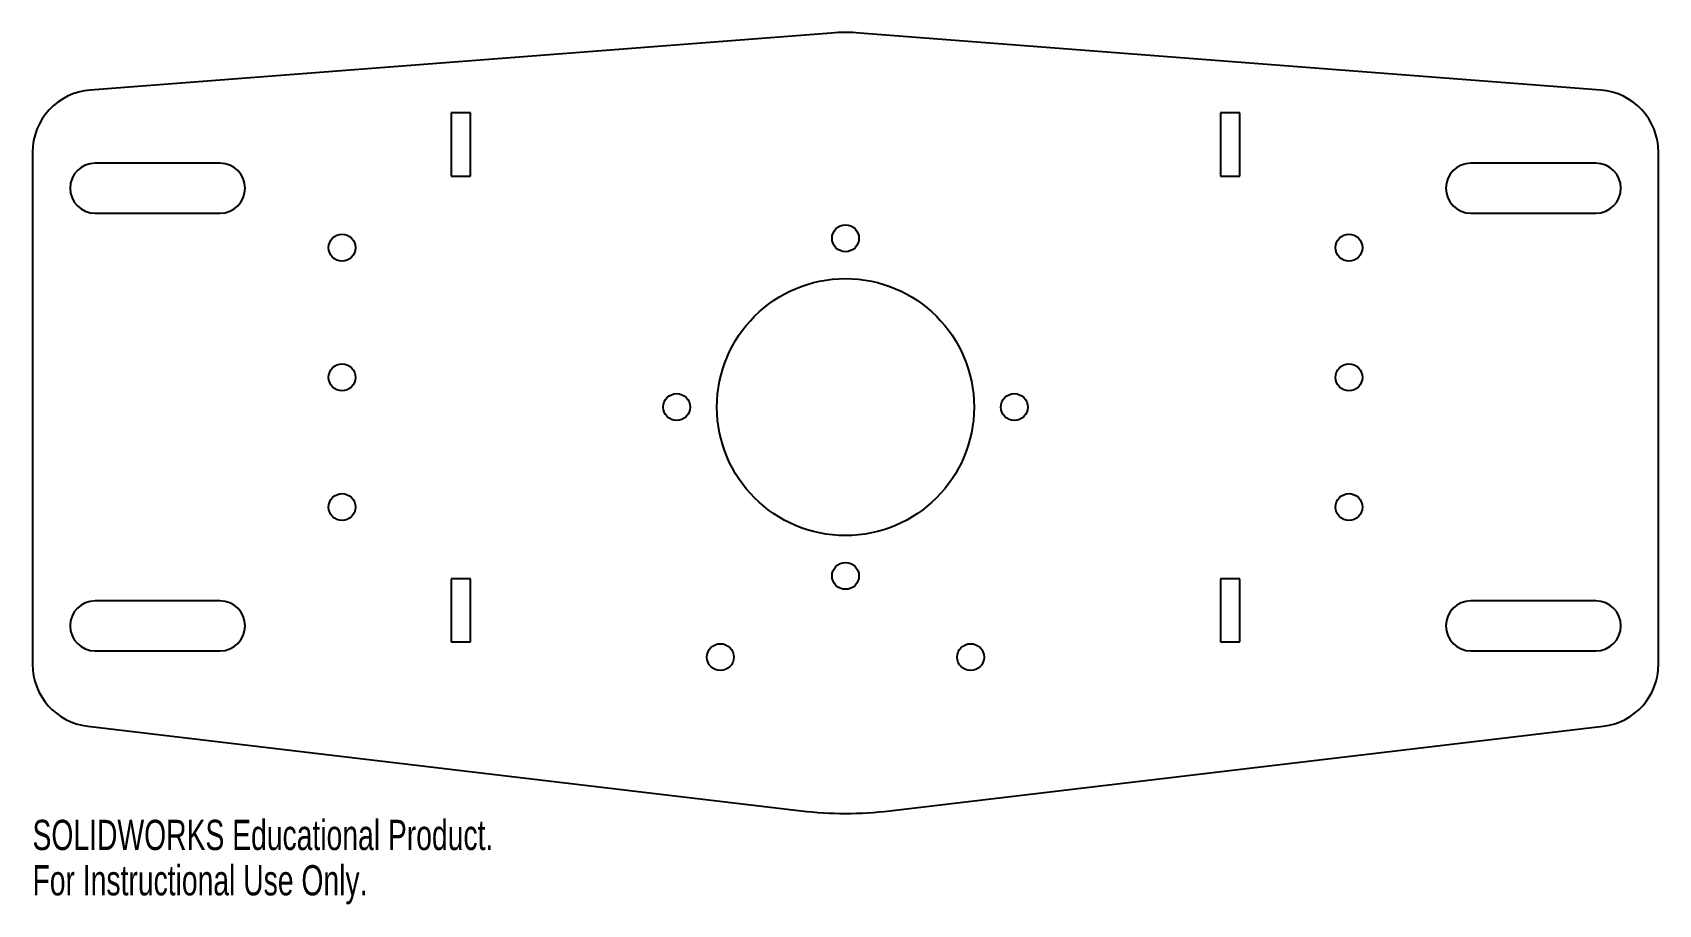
# Model space of a CAD drawing. Header units: millimetres. Extents: x -130 to 130, y -80 to 60.
import ezdxf

# ---------------------------------------------------------------- set-up
doc = ezdxf.new("R2010")
doc.units = ezdxf.units.MM
doc.styles.add('SLDTEXTSTYLE0', font='TXT', dxfattribs={"width": 0.7})

msp = doc.modelspace()

# ---------------------------------------------------------------- linework, layer by layer
at = {"color": 7, "linetype": 'Continuous', "lineweight": 25}
for p, q in [((-2.3, 59.82), (-120.77, 50.71)), ((120.77, 50.71), (2.3, 59.82)), ((-59.95, 47.05), (-63.05, 47.05)), ((-63.05, 47.05), (-63.05, 36.95)), ((-59.95, 36.95), (-59.95, 47.05)), ((63.05, 47.05), (59.95, 47.05)), ((59.95, 47.05), (59.95, 36.95)), ((63.05, 36.95), (63.05, 47.05)), ((-130, 40.74), (-130, -41.12)), ((-100, 39), (-120, 39)), ((120, 39), (100, 39)), ((130, -41.12), (130, 40.74)), ((-63.05, 36.95), (-59.95, 36.95)), ((59.95, 36.95), (63.05, 36.95)), ((-120, 31), (-100, 31)), ((100, 31), (120, 31)), ((-59.95, -27.45), (-63.05, -27.45)), ((-63.05, -27.45), (-63.05, -37.55)), ((-59.95, -37.55), (-59.95, -27.45)), ((63.05, -27.45), (59.95, -27.45)), ((59.95, -27.45), (59.95, -37.55)), ((63.05, -37.55), (63.05, -27.45)), ((-100, -31), (-120, -31)), ((120, -31), (100, -31)), ((-120, -39), (-100, -39)), ((-63.05, -37.55), (-59.95, -37.55)), ((59.95, -37.55), (63.05, -37.55)), ((100, -39), (120, -39)), ((-121.18, -51.05), (-7.07, -64.58)), ((7.07, -64.58), (121.18, -51.05))]:
    msp.add_line(p, q, dxfattribs=at)
for centre, radius in [((0, 27), 2.15), ((-80.5, 25.5), 2.15), ((80.5, 25.5), 2.15), ((0, 0), 20.55), ((-80.5, 4.75), 2.15), ((80.5, 4.75), 2.15), ((-27, 0), 2.15), ((27, 0), 2.15), ((-80.5, -16), 2.15), ((80.5, -16), 2.15), ((0, -27), 2.15), ((-20, -40), 2.15), ((20, -40), 2.15)]:
    msp.add_circle(centre, radius, dxfattribs=at)
for centre, radius, start, end in [((0, 29.91), 30, 85.6013, 94.3987), ((-120, 40.74), 10, 94.3987, 180), ((120, 40.74), 10, 0, 85.6013), ((-120, 35), 4, 90, 270), ((-100, 35), 4, 270, 90), ((100, 35), 4, 90, 270), ((120, 35), 4, 270, 90), ((-120, -35), 4, 90, 270), ((-100, -35), 4, 270, 90), ((100, -35), 4, 90, 270), ((120, -35), 4, 270, 90), ((-120, -41.12), 10, 180, 263.2352), ((120, -41.12), 10, 276.7648, 0), ((0, -5), 60, 263.2352, 276.7648)]:
    msp.add_arc(centre, radius, start, end, dxfattribs=at)

# ---------------------------------------------------------------- texts
at = {"color": 7, "linetype": 'Continuous', "char_height": 4.8336, "attachment_point": 1, "style": 'SLDTEXTSTYLE0'}
for s, insert in [('SOLIDWORKS Educational Product.', (-130, -66.02)), ('For Instructional Use Only.', (-130, -73.27))]:
    msp.add_mtext(s, dxfattribs=dict(at, insert=insert))

doc.saveas('drawing.dxf')
